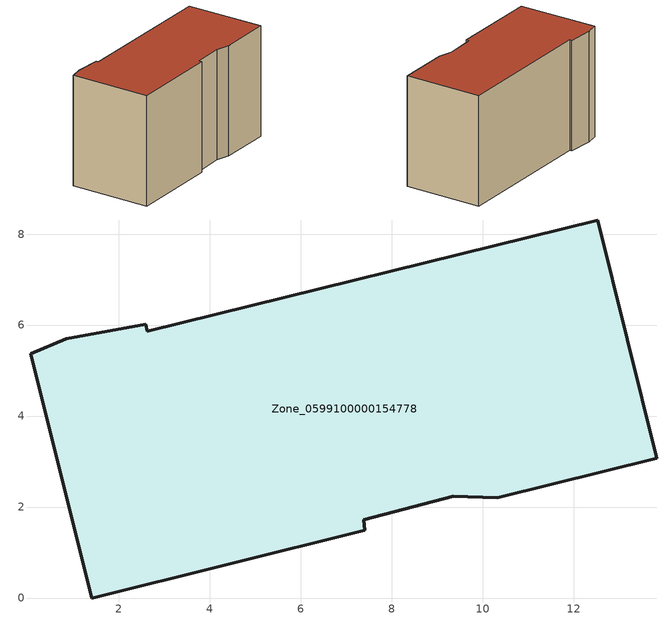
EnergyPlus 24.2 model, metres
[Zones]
Zone_0599100000154778
 floor ground (C_G): 0.84,5.7 2.59,6.02 2.62,5.87 12.53,8.31 13.82,3.07 10.32,2.2 9.35,2.24 7.38,1.72 7.41,1.48 1.4,0 0.06,5.37 z0
 wall outside (C_F): 13.82,3.07 12.53,8.31 2.62,5.87 2.59,6.02 0.84,5.7 0.06,5.37 1.4,0 7.41,1.48 7.38,1.72 9.35,2.24 10.32,2.2 13.82,3.07 z0:7.57
 roof outside (C_R): 7.41,1.48 7.38,1.72 9.35,2.24 10.32,2.2 13.82,3.07 12.53,8.31 2.62,5.87 2.59,6.02 0.84,5.7 0.06,5.37 1.4,0 z7.57
[BUILDING]
Pand.0599100000154778: North Axis=0; Terrain=City; Loads Convergence Tolerance Value=0.04; Temperature Convergence Tolerance Value=0.4; Solar Distribution=FullExterior; Maximum Number of Warmup Days=25; Minimum Number of Warmup Days=1
[Site:Location]
Rotterdam.The.Hague.AP_ZH_NLD Design_Conditions: Latitude=51.96; Longitude=4.45; Time Zone=1; Elevation=-4.5
[SITE:GROUNDTEMPERATURE:BUILDINGSURFACE]
18, 18, 18, 18, 18, 18, 18, 18, 18, 18, 18, 18
[MATERIAL] Thermal Absorptance=0.9; Solar Absorptance=0.7; Visible Absorptance=0.7
Name | Roughness | Thickness | Conductivity | Density | Specific Heat
G.TC.1975-1991 | MediumSmooth | 0.15 | 0.288461 | 540 | 1210
F.TC.1975-1991 | Rough | 0.3 | 0.230769 | 1920 | 840
R.TC.1975-1991 | MediumRough | 0.2 | 0.153846 | 1500 | 1000
[CONSTRUCTION]
C_G: G.TC.1975-1991
C_F: F.TC.1975-1991
C_R: R.TC.1975-1991
[ZONE]
Zone_0599100000154778: Type=1; Multiplier=1; Ceiling Height=Autocalculate; Volume=Autocalculate; Floor Area=autocalculate; Part of Total Floor Area=Yes
[ZONEINFILTRATION:DESIGNFLOWRATE]
Infil_Zone_0599100000154778: Zone or ZoneList or Space or SpaceList=Zone_0599100000154778; Schedule=AlwaysOn; Design Flow Rate Calculation Method=Flow/Area; Flow Rate per Floor Area=0.003; Constant Term Coefficient=1; Temperature Term Coefficient=0; Velocity Term Coefficient=0; Velocity Squared Term Coefficient=0
[HVACTEMPLATE:ZONE:IDEALLOADSAIRSYSTEM]
Zone_0599100000154778: Maximum Heating Supply Air Temperature=50; Minimum Cooling Supply Air Temperature=13; Maximum Heating Supply Air Humidity Ratio=0.0156; Minimum Cooling Supply Air Humidity Ratio=0.0077; Heating Limit=NoLimit; Cooling Limit=NoLimit; Dehumidification Control Type=ConstantSensibleHeatRatio; Cooling Sensible Heat Ratio=0.7; Dehumidification Setpoint=60; Humidification Control Type=None; Humidification Setpoint=30; Outdoor Air Method=None; Outdoor Air Flow Rate per Person=0.00944; Outdoor Air Flow Rate per Zone Floor Area=0; Outdoor Air Flow Rate per Zone=0; Demand Controlled Ventilation Type=None; Outdoor Air Economizer Type=NoEconomizer; Heat Recovery Type=None; Sensible Heat Recovery Effectiveness=0.7; Latent Heat Recovery Effectiveness=0.65
[ZONECONTROL:THERMOSTAT]
ThermostatControl_Zone_0599100000154778: Zone or ZoneList=Zone_0599100000154778; Control Type Schedule=DualSetpointControlType; Control 1=Thermostat_Zone_0599100000154778; Temperature Difference Between Cutout And Setpoint=0
[THERMOSTATSETPOINT:DUALSETPOINT]
Thermostat_Zone_0599100000154778: Heating Setpoint Temperature Schedule=HeatingSetpoint_Zone_0599100000154778; Cooling Setpoint Temperature Schedule=CoolingSetpoint_Zone_0599100000154778
[SCHEDULE:COMPACT]
HeatingSetpoint_Zone_0599100000154778: Through: 12/31, For: AllDays, Until: 24:00, 21
CoolingSetpoint_Zone_0599100000154778: Through: 12/31, For: AllDays, Until: 24:00, 24
DualSetpointControlType: Through: 12/31, For: AllDays, Until: 24:00, 4
AlwaysOn: Through: 12/31, For: AllDays, Until: 24:00, 1
